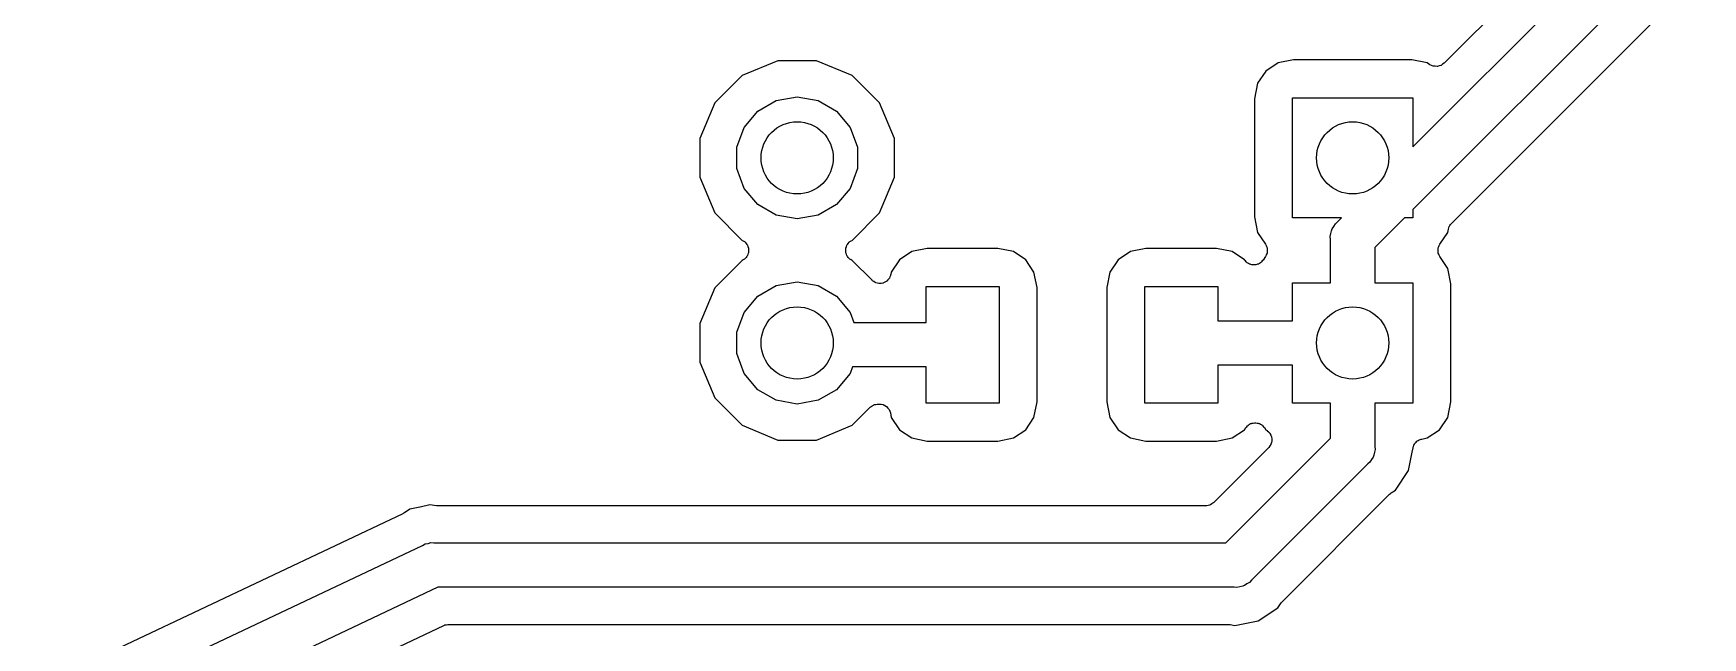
# Model space of a CAD drawing. Extents: x 24 to 196, y -189 to -31.
# Drawn here: x 58.02 to 80.92, y -133.95 to -125.65 of the extents above; entities that cross this region are included whole.
import ezdxf

# ---------------------------------------------------------------- set-up
doc = ezdxf.new("R2010")
doc.units = 0
doc.header["$MEASUREMENT"] = 0
doc.layers.add('BLACK', color=7, linetype='CONTINUOUS')

msp = doc.modelspace()

# ---------------------------------------------------------------- linework, layer by layer
at = {"layer": 'BLACK', "linetype": 'CONTINUOUS'}
for p, q in [((83.0426, -120.39), (77.37, -126.063)), ((76.942, -127.209), (83.5952, -120.556)), ((84.1061, -120.907), (76.942, -128.071)), ((77.4714, -128.26), (83.8922, -121.839)), ((68.2312, -126.027), (67.7411, -126.23)), ((68.7617, -126.027), (68.2312, -126.027)), ((69.2519, -126.23), (68.7617, -126.027)), ((74.9247, -126.169), (74.8125, -126.337)), ((75.0928, -126.057), (74.9247, -126.169)), ((75.306, -126.014), (75.0928, -126.057)), ((76.927, -126.014), (75.306, -126.014)), ((77.1402, -126.057), (76.927, -126.014)), ((77.1775, -126.082), (77.1402, -126.057)), ((77.2002, -126.092), (77.1775, -126.082)), ((77.2228, -126.102), (77.2002, -126.092)), ((77.2244, -126.102), (77.2228, -126.102)), ((77.226, -126.103), (77.2244, -126.102)), ((77.2507, -126.104), (77.226, -126.103)), ((77.2755, -126.107), (77.2507, -126.104)), ((77.2771, -126.106), (77.2755, -126.107)), ((77.2788, -126.106), (77.2771, -126.106)), ((77.3026, -126.099), (77.2788, -126.106)), ((77.3266, -126.093), (77.3026, -126.099)), ((77.328, -126.092), (77.3266, -126.093)), ((77.3296, -126.092), (77.328, -126.092)), ((77.3496, -126.077), (77.3296, -126.092)), ((77.37, -126.063), (77.3496, -126.077)), ((67.7411, -126.23), (67.366, -126.605)), ((69.627, -126.605), (69.2519, -126.23)), ((74.8125, -126.337), (74.7701, -126.55)), ((67.366, -126.605), (67.163, -127.095)), ((67.9577, -126.719), (68.2098, -126.573)), ((68.2098, -126.573), (68.4965, -126.522)), ((68.4965, -126.522), (68.7832, -126.573)), ((68.7832, -126.573), (69.0353, -126.719)), ((69.83, -127.095), (69.627, -126.605)), ((74.7701, -126.55), (74.7701, -128.171)), ((75.291, -128.186), (75.291, -126.535)), ((75.291, -126.535), (76.942, -126.535)), ((76.942, -126.535), (76.942, -127.209)), ((67.7706, -126.942), (67.9577, -126.719)), ((69.0353, -126.719), (69.2224, -126.942)), ((67.671, -127.215), (67.7706, -126.942)), ((69.2224, -126.942), (69.322, -127.215)), ((67.163, -127.095), (67.163, -127.626)), ((67.671, -127.506), (67.671, -127.215)), ((69.322, -127.215), (69.322, -127.506)), ((69.83, -127.626), (69.83, -127.095)), ((67.7706, -127.78), (67.671, -127.506)), ((69.322, -127.506), (69.2224, -127.78)), ((67.163, -127.626), (67.366, -128.116)), ((69.627, -128.116), (69.83, -127.626)), ((67.9577, -128.003), (67.7706, -127.78)), ((69.2224, -127.78), (69.0353, -128.003)), ((67.366, -128.116), (67.743, -128.493)), ((68.2098, -128.148), (67.9577, -128.003)), ((68.4965, -128.199), (68.2098, -128.148)), ((68.7832, -128.148), (68.4965, -128.199)), ((69.0353, -128.003), (68.7832, -128.148)), ((69.25, -128.493), (69.627, -128.116)), ((74.7701, -128.171), (74.8125, -128.384)), ((75.9648, -128.186), (75.291, -128.186)), ((75.9104, -128.241), (75.9648, -128.186)), ((76.8269, -128.186), (76.4213, -128.592)), ((76.942, -128.186), (76.8269, -128.186)), ((76.942, -128.071), (76.942, -128.186)), ((74.8125, -128.384), (74.9205, -128.546)), ((75.8082, -128.439), (75.8186, -128.4)), ((75.8117, -128.479), (75.8082, -128.439)), ((75.8186, -128.4), (75.8257, -128.36)), ((75.8257, -128.36), (75.8325, -128.348)), ((75.8325, -128.348), (75.836, -128.335)), ((75.836, -128.335), (75.8592, -128.302)), ((75.8592, -128.302), (75.8794, -128.267)), ((75.8794, -128.267), (75.9104, -128.241)), ((77.3125, -128.546), (77.4205, -128.384)), ((77.4205, -128.384), (77.4297, -128.338)), ((77.4297, -128.338), (77.4363, -128.321)), ((77.4363, -128.321), (77.4411, -128.303)), ((77.4411, -128.303), (77.4459, -128.297)), ((77.4459, -128.297), (77.4489, -128.289)), ((77.4489, -128.289), (77.4609, -128.275)), ((77.4609, -128.275), (77.4714, -128.26)), ((67.743, -128.493), (67.7548, -128.501)), ((67.7548, -128.501), (67.7725, -128.51)), ((67.7725, -128.51), (67.777, -128.515)), ((67.777, -128.515), (67.7827, -128.518)), ((67.7827, -128.518), (67.7948, -128.534)), ((67.7948, -128.534), (67.8082, -128.549)), ((67.8082, -128.549), (67.8108, -128.555)), ((67.8108, -128.555), (67.8149, -128.56)), ((67.8149, -128.56), (67.8209, -128.579)), ((67.8209, -128.682), (67.8149, -128.701)), ((67.8209, -128.579), (67.8285, -128.598)), ((67.8285, -128.664), (67.8209, -128.682)), ((67.8285, -128.598), (67.8288, -128.604)), ((67.8288, -128.657), (67.8285, -128.664)), ((67.8288, -128.604), (67.8308, -128.611)), ((67.8308, -128.651), (67.8288, -128.657)), ((67.8308, -128.611), (67.8299, -128.631)), ((67.8299, -128.631), (67.8308, -128.651)), ((69.1622, -128.611), (69.1642, -128.604)), ((69.1631, -128.631), (69.1622, -128.611)), ((69.1622, -128.651), (69.1631, -128.631)), ((69.1642, -128.657), (69.1622, -128.651)), ((69.1642, -128.604), (69.1645, -128.598)), ((69.1645, -128.664), (69.1642, -128.657)), ((69.1645, -128.598), (69.1721, -128.579)), ((69.1721, -128.682), (69.1645, -128.664)), ((69.1721, -128.579), (69.1781, -128.56)), ((69.1781, -128.701), (69.1721, -128.682)), ((69.1781, -128.56), (69.1822, -128.555)), ((69.1822, -128.555), (69.1848, -128.549)), ((69.1848, -128.549), (69.1982, -128.534)), ((69.1982, -128.534), (69.2103, -128.518)), ((69.2103, -128.518), (69.216, -128.515)), ((69.216, -128.515), (69.2205, -128.51)), ((69.2205, -128.51), (69.2382, -128.501)), ((69.2382, -128.501), (69.25, -128.493)), ((70.0676, -128.648), (69.8996, -128.76)), ((70.2809, -128.605), (70.0676, -128.648)), ((71.2508, -128.605), (70.2809, -128.605)), ((71.4641, -128.648), (71.2508, -128.605)), ((71.6321, -128.76), (71.4641, -128.648)), ((73.0676, -128.648), (72.8996, -128.76)), ((73.2809, -128.605), (73.0676, -128.648)), ((74.2508, -128.605), (73.2809, -128.605)), ((74.4641, -128.648), (74.2508, -128.605)), ((74.6321, -128.76), (74.4641, -128.648)), ((74.9205, -128.546), (74.9245, -128.555)), ((74.9245, -128.555), (74.9304, -128.563)), ((74.9304, -128.563), (74.9351, -128.579)), ((74.9351, -128.682), (74.9304, -128.698)), ((74.9351, -128.579), (74.9418, -128.594)), ((74.9418, -128.667), (74.9351, -128.682)), ((74.9418, -128.594), (74.9424, -128.604)), ((74.9424, -128.657), (74.9418, -128.667)), ((74.9424, -128.604), (74.9452, -128.614)), ((74.9452, -128.647), (74.9424, -128.657)), ((74.9452, -128.614), (74.9442, -128.631)), ((74.9442, -128.631), (74.9452, -128.647)), ((75.8117, -129.075), (75.8117, -128.479)), ((76.4213, -128.592), (76.4213, -129.075)), ((77.2878, -128.614), (77.2906, -128.604)), ((77.2888, -128.631), (77.2878, -128.614)), ((77.2878, -128.647), (77.2888, -128.631)), ((77.2906, -128.657), (77.2878, -128.647)), ((77.2906, -128.604), (77.2912, -128.594)), ((77.2912, -128.667), (77.2906, -128.657)), ((77.2912, -128.594), (77.2979, -128.579)), ((77.2979, -128.682), (77.2912, -128.667)), ((77.2979, -128.579), (77.3026, -128.563)), ((77.3026, -128.698), (77.2979, -128.682)), ((77.3026, -128.563), (77.3085, -128.555)), ((77.3085, -128.555), (77.3125, -128.546)), ((67.743, -128.768), (67.366, -129.145)), ((67.7548, -128.761), (67.743, -128.768)), ((67.7725, -128.752), (67.7548, -128.761)), ((67.777, -128.747), (67.7725, -128.752)), ((67.7827, -128.743), (67.777, -128.747)), ((67.7948, -128.727), (67.7827, -128.743)), ((67.8082, -128.713), (67.7948, -128.727)), ((67.8108, -128.706), (67.8082, -128.713)), ((67.8149, -128.701), (67.8108, -128.706)), ((69.1822, -128.706), (69.1781, -128.701)), ((69.1848, -128.713), (69.1822, -128.706)), ((69.1982, -128.727), (69.1848, -128.713)), ((69.2103, -128.743), (69.1982, -128.727)), ((69.216, -128.747), (69.2103, -128.743)), ((69.2205, -128.752), (69.216, -128.747)), ((69.2382, -128.761), (69.2205, -128.752)), ((69.25, -128.768), (69.2382, -128.761)), ((69.523, -129.041), (69.25, -128.768)), ((69.8996, -128.76), (69.7873, -128.928)), ((71.7444, -128.928), (71.6321, -128.76)), ((72.8996, -128.76), (72.7873, -128.928)), ((74.6347, -128.764), (74.6321, -128.76)), ((74.6462, -128.776), (74.6347, -128.764)), ((74.656, -128.789), (74.6462, -128.776)), ((74.6644, -128.795), (74.656, -128.789)), ((74.6713, -128.802), (74.6644, -128.795)), ((74.6862, -128.809), (74.6713, -128.802)), ((74.7, -128.819), (74.6862, -128.809)), ((74.7098, -128.821), (74.7, -128.819)), ((74.7188, -128.825), (74.7098, -128.821)), ((74.7353, -128.827), (74.7188, -128.825)), ((74.7515, -128.831), (74.7353, -128.827)), ((74.7614, -128.83), (74.7515, -128.831)), ((74.7714, -128.831), (74.7614, -128.83)), ((74.7875, -128.827), (74.7714, -128.831)), ((74.8041, -128.825), (74.7875, -128.827)), ((74.8131, -128.821), (74.8041, -128.825)), ((74.8228, -128.819), (74.8131, -128.821)), ((74.8366, -128.809), (74.8228, -128.819)), ((74.8515, -128.802), (74.8366, -128.809)), ((74.8585, -128.795), (74.8515, -128.802)), ((74.8668, -128.789), (74.8585, -128.795)), ((74.8766, -128.776), (74.8668, -128.789)), ((74.8881, -128.764), (74.8766, -128.776)), ((74.9205, -128.715), (74.8881, -128.764)), ((74.9245, -128.706), (74.9205, -128.715)), ((74.9304, -128.698), (74.9245, -128.706)), ((77.3085, -128.706), (77.3026, -128.698)), ((77.3125, -128.715), (77.3085, -128.706)), ((77.4205, -128.877), (77.3125, -128.715)), ((77.4629, -129.09), (77.4205, -128.877)), ((67.366, -129.145), (67.163, -129.635)), ((67.9577, -129.259), (68.2098, -129.113)), ((68.2098, -129.113), (68.4965, -129.062)), ((68.4965, -129.062), (68.7832, -129.113)), ((68.7832, -129.113), (69.0353, -129.259)), ((69.5272, -129.044), (69.523, -129.041)), ((69.5303, -129.048), (69.5272, -129.044)), ((69.5487, -129.059), (69.5303, -129.048)), ((69.5664, -129.072), (69.5487, -129.059)), ((69.5713, -129.073), (69.5664, -129.072)), ((69.5756, -129.076), (69.5713, -129.073)), ((69.5967, -129.08), (69.5756, -129.076)), ((69.6175, -129.085), (69.5967, -129.08)), ((69.6225, -129.085), (69.6175, -129.085)), ((69.6275, -129.086), (69.6225, -129.085)), ((69.6488, -129.083), (69.6275, -129.086)), ((69.6702, -129.081), (69.6488, -129.083)), ((69.6748, -129.079), (69.6702, -129.081)), ((69.6798, -129.078), (69.6748, -129.079)), ((69.6987, -129.068), (69.6798, -129.078)), ((69.7182, -129.058), (69.6987, -129.068)), ((69.7218, -129.055), (69.7182, -129.058)), ((69.7262, -129.052), (69.7218, -129.055)), ((69.7404, -129.036), (69.7262, -129.052)), ((69.7556, -129.021), (69.7404, -129.036)), ((69.7578, -129.016), (69.7556, -129.021)), ((69.7611, -129.013), (69.7578, -129.016)), ((69.7689, -128.993), (69.7611, -129.013)), ((69.778, -128.973), (69.7689, -128.993)), ((69.7784, -128.968), (69.778, -128.973)), ((69.7803, -128.963), (69.7784, -128.968)), ((69.7873, -128.928), (69.7803, -128.963)), ((70.2659, -129.621), (70.2659, -129.126)), ((70.2659, -129.126), (71.2659, -129.126)), ((71.2659, -129.126), (71.2659, -130.726)), ((71.7868, -129.141), (71.7444, -128.928)), ((71.7868, -130.711), (71.7868, -129.141)), ((72.7873, -128.928), (72.7449, -129.141)), ((72.7449, -129.141), (72.7449, -130.711)), ((73.2659, -130.726), (73.2659, -129.126)), ((73.2659, -129.126), (74.2659, -129.126)), ((74.2659, -129.126), (74.2659, -129.596)), ((75.291, -129.596), (75.291, -129.075)), ((75.291, -129.075), (75.8117, -129.075)), ((76.4213, -129.075), (76.942, -129.075)), ((76.942, -129.075), (76.942, -130.726)), ((77.4629, -130.711), (77.4629, -129.09)), ((67.7706, -129.482), (67.9577, -129.259)), ((69.0353, -129.259), (69.2224, -129.482)), ((67.671, -129.755), (67.7706, -129.482)), ((69.2224, -129.482), (69.2733, -129.621)), ((74.2659, -129.596), (75.291, -129.596)), ((67.163, -129.635), (67.163, -130.166)), ((67.671, -130.046), (67.671, -129.755)), ((69.2733, -129.621), (70.2659, -129.621)), ((67.7706, -130.32), (67.671, -130.046)), ((67.163, -130.166), (67.366, -130.656)), ((69.2548, -130.231), (69.2224, -130.32)), ((70.2659, -130.231), (69.2548, -130.231)), ((70.2659, -130.726), (70.2659, -130.231)), ((75.291, -130.205), (74.2659, -130.205)), ((74.2659, -130.205), (74.2659, -130.726)), ((75.291, -130.726), (75.291, -130.205)), ((67.9577, -130.543), (67.7706, -130.32)), ((69.2224, -130.32), (69.0353, -130.543)), ((67.366, -130.656), (67.7411, -131.031)), ((68.2098, -130.688), (67.9577, -130.543)), ((68.4965, -130.739), (68.2098, -130.688)), ((68.7832, -130.688), (68.4965, -130.739)), ((69.0353, -130.543), (68.7832, -130.688)), ((69.5493, -130.751), (69.5552, -130.748)), ((69.5552, -130.748), (69.5748, -130.745)), ((69.5748, -130.745), (69.594, -130.739)), ((69.594, -130.739), (69.6007, -130.74)), ((69.6007, -130.74), (69.6073, -130.739)), ((69.6073, -130.739), (69.6254, -130.739)), ((69.6254, -130.739), (69.6498, -130.743)), ((69.6498, -130.743), (69.6744, -130.747)), ((69.6744, -130.747), (69.6758, -130.748)), ((69.6758, -130.748), (69.6775, -130.748)), ((69.6775, -130.748), (69.699, -130.76)), ((71.2659, -130.726), (70.2659, -130.726)), ((71.7444, -130.924), (71.7868, -130.711)), ((72.7449, -130.711), (72.7873, -130.924)), ((74.2659, -130.726), (73.2659, -130.726)), ((75.8117, -130.726), (75.291, -130.726)), ((75.8117, -131.209), (75.8117, -130.726)), ((76.942, -130.726), (76.4213, -130.726)), ((76.4213, -130.726), (76.4213, -131.322)), ((77.4205, -130.924), (77.4629, -130.711)), ((69.2519, -131.031), (69.4995, -130.783)), ((69.4995, -130.783), (69.505, -130.78)), ((69.505, -130.78), (69.5093, -130.775)), ((69.5093, -130.775), (69.5266, -130.765)), ((69.5266, -130.765), (69.5429, -130.753)), ((69.5429, -130.753), (69.5493, -130.751)), ((69.699, -130.76), (69.7208, -130.772)), ((69.7208, -130.772), (69.7219, -130.774)), ((69.7219, -130.774), (69.7233, -130.775)), ((69.7233, -130.775), (69.7393, -130.794)), ((69.7393, -130.794), (69.7557, -130.812)), ((69.7557, -130.812), (69.7563, -130.814)), ((69.7563, -130.814), (69.7574, -130.815)), ((69.7574, -130.815), (69.7659, -130.838)), ((69.7659, -130.838), (69.7748, -130.862)), ((69.7748, -130.862), (69.7873, -130.924)), ((69.7873, -130.924), (69.8996, -131.092)), ((71.6321, -131.092), (71.7444, -130.924)), ((72.7873, -130.924), (72.8996, -131.092)), ((77.3082, -131.092), (77.4205, -130.924)), ((67.7411, -131.031), (68.2312, -131.234)), ((68.7617, -131.234), (69.2519, -131.031)), ((69.8996, -131.092), (70.0676, -131.205)), ((70.0676, -131.205), (70.2809, -131.247)), ((71.2508, -131.247), (71.4641, -131.205)), ((71.4641, -131.205), (71.6321, -131.092)), ((72.8996, -131.092), (73.0676, -131.205)), ((73.0676, -131.205), (73.2809, -131.247)), ((74.2508, -131.247), (74.4641, -131.205)), ((74.4641, -131.205), (74.6321, -131.092)), ((74.6321, -131.092), (74.6517, -131.063)), ((74.6517, -131.063), (74.6632, -131.051)), ((74.6632, -131.051), (74.673, -131.038)), ((74.673, -131.038), (74.6813, -131.032)), ((74.6813, -131.032), (74.6883, -131.025)), ((74.6883, -131.025), (74.7032, -131.017)), ((74.7032, -131.017), (74.717, -131.008)), ((74.717, -131.008), (74.7268, -131.006)), ((74.7268, -131.006), (74.7357, -131.001)), ((74.7357, -131.001), (74.7523, -131)), ((74.7523, -131), (74.7684, -130.996)), ((74.7684, -130.996), (74.7784, -130.997)), ((74.7784, -130.997), (74.7884, -130.996)), ((74.7884, -130.996), (74.8045, -131)), ((74.8045, -131), (74.821, -131.001)), ((74.821, -131.001), (74.83, -131.006)), ((74.83, -131.006), (74.8398, -131.008)), ((74.8398, -131.008), (74.8536, -131.017)), ((74.8536, -131.017), (74.8685, -131.025)), ((74.8685, -131.025), (74.8754, -131.032)), ((74.8754, -131.032), (74.8838, -131.038)), ((74.8838, -131.038), (74.8936, -131.051)), ((74.8936, -131.051), (74.9051, -131.063)), ((74.9051, -131.063), (74.9247, -131.092)), ((74.9247, -131.092), (74.9416, -131.104)), ((74.9416, -131.104), (74.9428, -131.105)), ((74.9428, -131.105), (74.9443, -131.106)), ((74.9443, -131.106), (74.9619, -131.123)), ((74.9619, -131.123), (74.9798, -131.14)), ((74.9798, -131.14), (74.9805, -131.142)), ((74.9805, -131.142), (74.9817, -131.143)), ((74.9817, -131.143), (74.9922, -131.165)), ((74.9922, -131.165), (75.0032, -131.188)), ((75.0032, -131.188), (75.0034, -131.189)), ((75.0034, -131.189), (75.0041, -131.191)), ((75.0041, -131.191), (75.0063, -131.216)), ((77.0642, -131.22), (77.1402, -131.205)), ((77.1402, -131.205), (77.3082, -131.092)), ((68.2312, -131.234), (68.7617, -131.234)), ((70.2809, -131.247), (71.2508, -131.247)), ((73.2809, -131.247), (74.2508, -131.247)), ((74.9647, -131.338), (74.2105, -132.092)), ((74.3762, -132.645), (75.8117, -131.209)), ((74.9656, -131.337), (74.9647, -131.338)), ((74.967, -131.336), (74.9656, -131.337)), ((74.9808, -131.315), (74.967, -131.336)), ((74.995, -131.295), (74.9808, -131.315)), ((74.9955, -131.293), (74.995, -131.295)), ((74.9964, -131.292), (74.9955, -131.293)), ((75.0023, -131.268), (74.9964, -131.292)), ((75.0087, -131.244), (75.0023, -131.268)), ((75.0063, -131.216), (75.009, -131.24)), ((75.009, -131.24), (75.0086, -131.242)), ((75.0086, -131.242), (75.0087, -131.244)), ((76.4144, -131.402), (76.4073, -131.442)), ((76.4248, -131.363), (76.4144, -131.402)), ((76.4213, -131.322), (76.4248, -131.363)), ((76.8821, -131.653), (76.9322, -131.401)), ((76.9322, -131.401), (76.9445, -131.34)), ((76.9322, -131.401), (76.9322, -131.401)), ((76.9445, -131.34), (76.9481, -131.33)), ((76.9481, -131.33), (76.9496, -131.32)), ((76.9496, -131.32), (76.9576, -131.306)), ((76.9576, -131.306), (76.9636, -131.29)), ((76.9636, -131.29), (76.9703, -131.283)), ((76.9703, -131.283), (76.9751, -131.274)), ((76.9751, -131.274), (76.9876, -131.263)), ((76.9876, -131.263), (76.9985, -131.25)), ((76.9985, -131.25), (77.0073, -131.246)), ((77.0073, -131.246), (77.0149, -131.239)), ((77.0149, -131.239), (77.0304, -131.233)), ((77.0304, -131.233), (77.045, -131.225)), ((77.045, -131.225), (77.0549, -131.223)), ((77.0549, -131.223), (77.0642, -131.22)), ((76.3226, -131.561), (74.7274, -133.156)), ((76.3536, -131.535), (76.3226, -131.561)), ((76.3738, -131.5), (76.3536, -131.535)), ((76.397, -131.467), (76.3738, -131.5)), ((76.4005, -131.453), (76.397, -131.467)), ((76.4073, -131.442), (76.4005, -131.453)), ((76.7025, -131.922), (76.8821, -131.653)), ((63.4594, -132.122), (63.3255, -132.156)), ((63.5489, -132.135), (63.4594, -132.122)), ((74.1606, -132.124), (74.1548, -132.128)), ((74.1671, -132.123), (74.1606, -132.124)), ((74.1834, -132.111), (74.1671, -132.123)), ((74.2006, -132.101), (74.1834, -132.111)), ((74.205, -132.096), (74.2006, -132.101)), ((74.2105, -132.092), (74.205, -132.096)), ((75.1444, -133.457), (76.624, -131.978)), ((76.624, -131.978), (76.6363, -131.969)), ((76.6363, -131.969), (76.6471, -131.959)), ((76.6471, -131.959), (76.7025, -131.922)), ((63.0881, -132.245), (54.5104, -136.301)), ((63.0973, -132.239), (63.0881, -132.245)), ((63.1077, -132.234), (63.0973, -132.239)), ((63.1829, -132.184), (63.1077, -132.234)), ((63.3182, -132.157), (63.1829, -132.184)), ((63.3218, -132.156), (63.3182, -132.157)), ((63.3255, -132.156), (63.3218, -132.156)), ((63.5601, -132.135), (63.5489, -132.135)), ((63.5712, -132.137), (63.5601, -132.135)), ((74.1027, -132.137), (63.5712, -132.137)), ((74.1093, -132.136), (74.1027, -132.137)), ((74.116, -132.136), (74.1093, -132.136)), ((74.1352, -132.131), (74.116, -132.136)), ((74.1548, -132.128), (74.1352, -132.131)), ((41.186, -143.164), (63.3584, -132.68)), ((63.3584, -132.68), (63.3941, -132.659)), ((63.3941, -132.659), (63.4332, -132.652)), ((63.4332, -132.652), (63.4714, -132.642)), ((63.4714, -132.642), (63.5125, -132.645)), ((63.5125, -132.645), (74.3762, -132.645)), ((63.5684, -133.255), (47.9224, -140.653)), ((74.4892, -133.255), (63.5684, -133.255)), ((74.5295, -133.258), (74.4892, -133.255)), ((74.5685, -133.248), (74.5295, -133.258)), ((74.6083, -133.241), (74.5685, -133.248)), ((74.6201, -133.234), (74.6083, -133.241)), ((74.6333, -133.23), (74.6201, -133.234)), ((74.6664, -133.207), (74.6333, -133.23)), ((74.7014, -133.187), (74.6664, -133.207)), ((74.7274, -133.156), (74.7014, -133.187)), ((75.0885, -133.536), (75.1255, -133.48)), ((75.1255, -133.48), (75.1359, -133.47)), ((75.1359, -133.47), (75.1444, -133.457)), ((74.5678, -133.765), (74.8196, -133.715)), ((74.8196, -133.715), (75.0885, -133.536)), ((58.1678, -136.37), (63.6516, -133.777)), ((63.6516, -133.777), (63.6584, -133.775)), ((63.6584, -133.775), (63.6646, -133.772)), ((63.6646, -133.772), (63.6838, -133.768)), ((63.6838, -133.768), (63.7026, -133.763)), ((63.7026, -133.763), (63.7097, -133.764)), ((63.7097, -133.764), (63.7167, -133.763)), ((63.7167, -133.763), (74.4074, -133.763)), ((74.4074, -133.763), (74.4222, -133.765)), ((74.4222, -133.765), (74.4372, -133.765)), ((74.4372, -133.765), (74.5025, -133.778)), ((74.5025, -133.778), (74.5678, -133.765)), ((74.5678, -133.765), (74.5678, -133.765))]:
    msp.add_line(p, q, dxfattribs=at)
at = {"layer": 'BLACK'}
for centre in [(68.4965, -127.361), (76.1165, -127.361), (68.4965, -129.901), (76.1165, -129.901)]:
    msp.add_circle(centre, 0.4953, dxfattribs=at)

doc.saveas('drawing.dxf')
